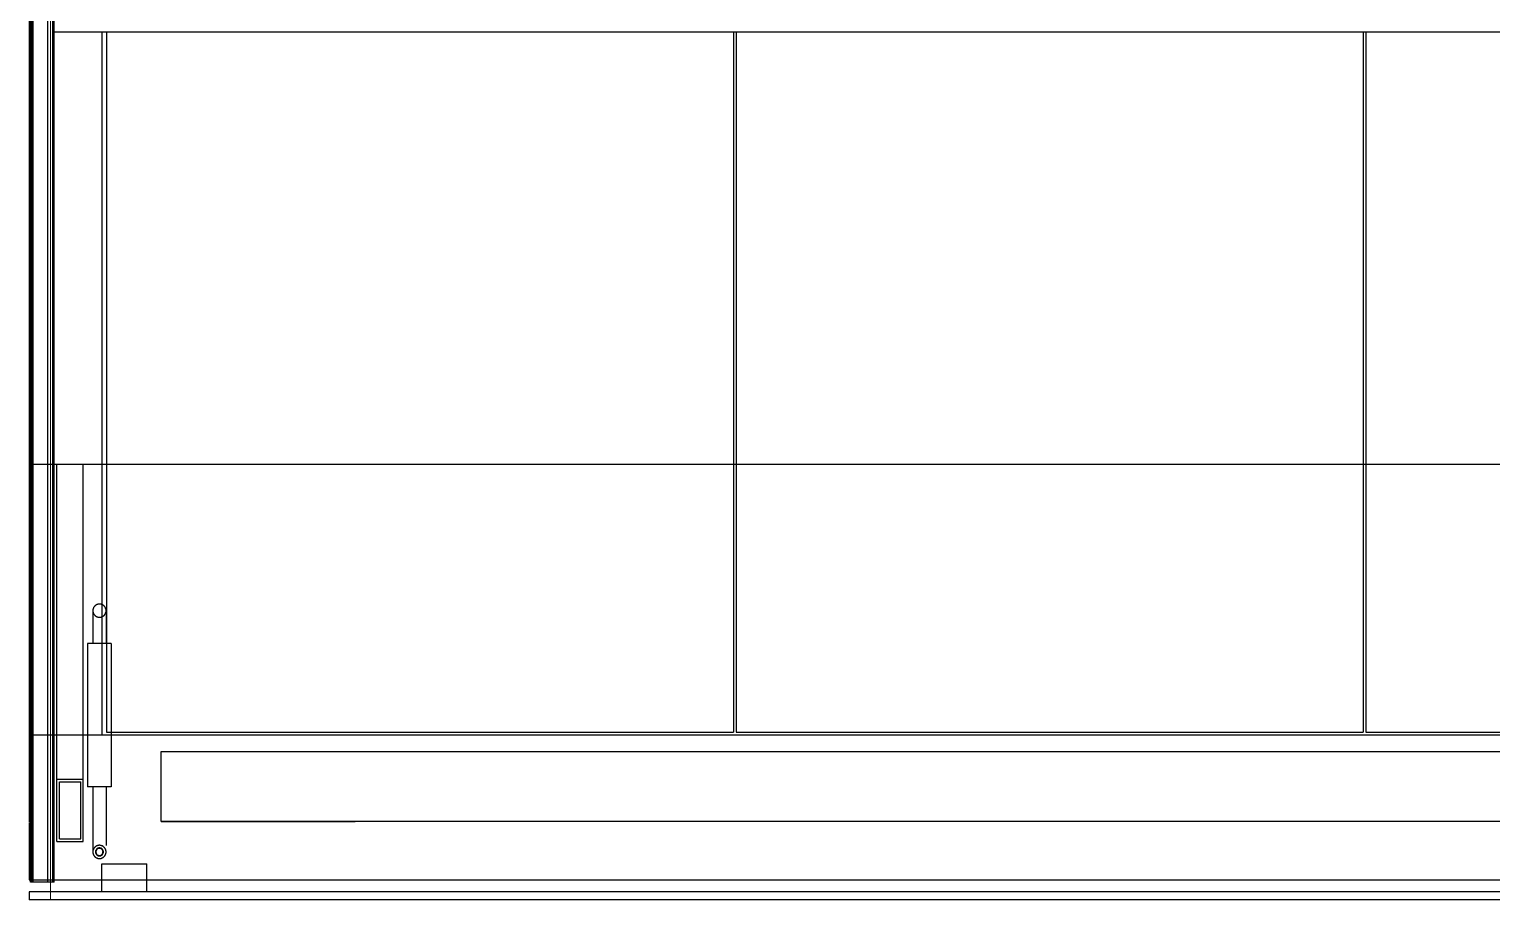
# Model space of a CAD drawing. Header units: millimetres. Extents: x 8265 to 78888, y 1905 to 34251.
# Drawn here: x 35252.5 to 35363.3, y 20105 to 20170.9 of the extents above; entities that cross this region are included whole.
import ezdxf

# ---------------------------------------------------------------- set-up
doc = ezdxf.new("R2010")
doc.units = ezdxf.units.MM
doc.layers.add('468_ARREDO_BAR_001-AM_0', color=73, linetype='Continuous')
doc.layers.add('468_BAR_001-AM_0', color=73, linetype='Continuous', lineweight=0)

# ---------------------------------------------------------------- blocks, each defined once
blk = doc.blocks.new('vetrina bar')
for p, q in [((-7827.89, -2147.94, 0), (-7703.09, -2147.94, 0)), ((-7703.09, -2148.54, 0), (-7703.09, -2147.94, 0)), ((-7827.89, -2148.54, 0), (-7703.09, -2148.54, 0)), ((-7711.99, -2148.54, 0), (-7711.99, -2150.65, 0)), ((-7708.59, -2148.54, 0), (-7708.59, -2150.65, 0)), ((-7704.99, -2149.26, 0), (-7704.99, -2222.46, 0)), ((-7704.99, -2149.26, 0), (-7703.19, -2149.26, 0)), ((-7704.89, -2149.26, 0), (-7704.89, -2222.36, 0)), ((-7704.49, -2149.26, 0), (-7704.49, -2222.36, 0)), ((-7703.39, -2149.26, 0), (-7703.39, -2222.36, 0)), ((-7703.29, -2149.26, 0), (-7703.29, -2222.36, 0)), ((-7703.19, -2149.26, 0), (-7703.19, -2222.46, 0)), ((-7703.09, -2149.44, 0), (-7827.89, -2149.44, 0)), ((-7703.09, -2153.74, 0), (-7703.09, -2149.44, 0)), ((-7708.59, -2150.65, 0), (-7711.99, -2150.65, 0)), ((-7705.19, -2152.36, 0), (-7707.19, -2152.36, 0)), ((-7707.19, -2152.36, 0), (-7707.19, -2157.06, 0)), ((-7705.39, -2152.56, 0), (-7706.99, -2152.56, 0)), ((-7706.99, -2152.56, 0), (-7706.99, -2156.86, 0)), ((-7705.39, -2152.56, 0), (-7705.39, -2156.86, 0)), ((-7705.19, -2152.36, 0), (-7705.19, -2157.06, 0)), ((-7824.09, -2153.86, 0), (-7713.09, -2153.86, 0)), ((-7713.09, -2153.86, 0), (-7727.78, -2153.86, 0)), ((-7713.09, -2153.86, 0), (-7713.09, -2159.16, 0)), ((-7705.19, -2157.06, 0), (-7707.19, -2157.06, 0)), ((-7707.19, -2157.06, 0), (-7707.19, -2180.94, 0)), ((-7705.39, -2156.86, 0), (-7706.99, -2156.86, 0)), ((-7705.19, -2157.06, 0), (-7705.19, -2180.94, 0)), ((-7713.09, -2159.16, 0), (-7824.09, -2159.16, 0)), ((-7703.09, -2160.44, 0), (-7953.09, -2160.44, 0)), ((-7708.59, -2213.67, 0), (-7708.59, -2160.44, 0)), ((-7804.34, -2160.64, 0), (-7851.84, -2160.64, 0)), ((-7804.34, -2213.67, 0), (-7804.34, -2160.64, 0)), ((-7804.15, -2213.67, 0), (-7804.15, -2160.64, 0)), ((-7756.65, -2160.64, 0), (-7804.15, -2160.64, 0)), ((-7756.65, -2213.67, 0), (-7756.65, -2160.64, 0)), ((-7756.45, -2213.67, 0), (-7756.45, -2160.64, 0)), ((-7708.95, -2160.64, 0), (-7756.45, -2160.64, 0)), ((-7708.95, -2213.67, 0), (-7708.95, -2160.64, 0)), ((-7703.09, -2180.94, 0), (-7953.09, -2180.94, 0)), ((-7951.19, -2213.67, 0), (-7704.99, -2213.67, 0))]:
    blk.add_line(p, q)
for points in [[(-7708.91, -2151.56), (-7708.91, -2151.58), (-7708.91, -2151.59), (-7708.91, -2151.61), (-7708.91, -2151.63), (-7708.9, -2151.64), (-7708.9, -2151.66), (-7708.9, -2151.68), (-7708.89, -2151.7), (-7708.89, -2151.71), (-7708.88, -2151.73), (-7708.88, -2151.74), (-7708.87, -2151.76), (-7708.86, -2151.78), (-7708.85, -2151.79), (-7708.85, -2151.81), (-7708.84, -2151.82), (-7708.83, -2151.84), (-7708.82, -2151.85), (-7708.81, -2151.86), (-7708.8, -2151.88), (-7708.78, -2151.89), (-7708.77, -2151.9), (-7708.76, -2151.92), (-7708.75, -2151.93), (-7708.73, -2151.94), (-7708.72, -2151.95), (-7708.71, -2151.96), (-7708.69, -2151.97), (-7708.68, -2151.98), (-7708.66, -2151.99), (-7708.65, -2152), (-7708.63, -2152.01), (-7708.62, -2152.01), (-7708.6, -2152.02), (-7708.59, -2152.03), (-7708.57, -2152.03), (-7708.55, -2152.04), (-7708.54, -2152.04), (-7708.52, -2152.05), (-7708.5, -2152.05), (-7708.48, -2152.05), (-7708.47, -2152.05), (-7708.45, -2152.06), (-7708.43, -2152.06), (-7708.42, -2152.06), (-7708.4, -2152.06), (-7708.38, -2152.06), (-7708.36, -2152.06), (-7708.35, -2152.05), (-7708.33, -2152.05), (-7708.31, -2152.05), (-7708.3, -2152.04), (-7708.28, -2152.04), (-7708.26, -2152.04), (-7708.25, -2152.03), (-7708.23, -2152.02), (-7708.21, -2152.02), (-7708.2, -2152.01), (-7708.18, -2152), (-7708.17, -2151.99), (-7708.15, -2151.99), (-7708.14, -2151.98), (-7708.12, -2151.97), (-7708.11, -2151.96), (-7708.09, -2151.94), (-7708.08, -2151.93), (-7708.07, -2151.92), (-7708.06, -2151.91), (-7708.04, -2151.9), (-7708.03, -2151.88), (-7708.02, -2151.87), (-7708.01, -2151.86), (-7708, -2151.84), (-7707.99, -2151.83), (-7707.98, -2151.81), (-7707.97, -2151.8), (-7707.97, -2151.78), (-7707.96, -2151.77), (-7707.95, -2151.75), (-7707.94, -2151.74), (-7707.94, -2151.72), (-7707.93, -2151.7), (-7707.93, -2151.69), (-7707.92, -2151.67), (-7707.92, -2151.65), (-7707.92, -2151.64), (-7707.91, -2151.62), (-7707.91, -2151.6), (-7707.91, -2151.58), (-7707.91, -2151.57), (-7707.91, -2151.55), (-7707.91, -2151.53), (-7707.91, -2151.51), (-7707.91, -2151.5), (-7707.92, -2151.48), (-7707.92, -2151.46), (-7707.92, -2151.45), (-7707.93, -2151.43), (-7707.93, -2151.41), (-7707.94, -2151.4), (-7707.94, -2151.38), (-7707.95, -2151.36), (-7707.96, -2151.35), (-7707.97, -2151.33), (-7707.97, -2151.32), (-7707.98, -2151.3), (-7707.99, -2151.29), (-7708, -2151.27), (-7708.01, -2151.26), (-7708.02, -2151.24), (-7708.03, -2151.23), (-7708.04, -2151.22), (-7708.06, -2151.21), (-7708.07, -2151.19), (-7708.08, -2151.18), (-7708.09, -2151.17), (-7708.11, -2151.16), (-7708.12, -2151.15), (-7708.14, -2151.14), (-7708.15, -2151.13), (-7708.17, -2151.12), (-7708.18, -2151.11), (-7708.2, -2151.11), (-7708.21, -2151.1), (-7708.23, -2151.09), (-7708.25, -2151.09), (-7708.26, -2151.08), (-7708.28, -2151.08), (-7708.3, -2151.07), (-7708.31, -2151.07), (-7708.33, -2151.06), (-7708.35, -2151.06), (-7708.36, -2151.06), (-7708.38, -2151.06), (-7708.4, -2151.06), (-7708.42, -2151.06), (-7708.43, -2151.06), (-7708.45, -2151.06), (-7708.47, -2151.06), (-7708.48, -2151.06), (-7708.5, -2151.07), (-7708.52, -2151.07), (-7708.54, -2151.07), (-7708.55, -2151.08), (-7708.57, -2151.08), (-7708.59, -2151.09), (-7708.6, -2151.1), (-7708.62, -2151.1), (-7708.63, -2151.11), (-7708.65, -2151.12), (-7708.66, -2151.13), (-7708.68, -2151.14), (-7708.69, -2151.14), (-7708.71, -2151.15), (-7708.72, -2151.17), (-7708.73, -2151.18), (-7708.75, -2151.19), (-7708.76, -2151.2), (-7708.77, -2151.21), (-7708.78, -2151.22), (-7708.8, -2151.24), (-7708.81, -2151.25), (-7708.82, -2151.27), (-7708.83, -2151.28), (-7708.84, -2151.29), (-7708.85, -2151.31), (-7708.85, -2151.32), (-7708.86, -2151.34), (-7708.87, -2151.36), (-7708.88, -2151.37), (-7708.88, -2151.39), (-7708.89, -2151.4), (-7708.89, -2151.42), (-7708.9, -2151.44), (-7708.9, -2151.45), (-7708.9, -2151.47), (-7708.91, -2151.49), (-7708.91, -2151.51), (-7708.91, -2151.52), (-7708.91, -2151.54)], [(-7708.71, -2151.56), (-7708.71, -2151.57), (-7708.71, -2151.58), (-7708.71, -2151.59), (-7708.71, -2151.6), (-7708.71, -2151.61), (-7708.7, -2151.62), (-7708.7, -2151.63), (-7708.7, -2151.64), (-7708.7, -2151.65), (-7708.69, -2151.66), (-7708.69, -2151.67), (-7708.69, -2151.68), (-7708.68, -2151.69), (-7708.68, -2151.7), (-7708.67, -2151.71), (-7708.67, -2151.72), (-7708.66, -2151.72), (-7708.65, -2151.73), (-7708.65, -2151.74), (-7708.64, -2151.75), (-7708.64, -2151.76), (-7708.63, -2151.77), (-7708.62, -2151.77), (-7708.61, -2151.78), (-7708.61, -2151.79), (-7708.6, -2151.79), (-7708.59, -2151.8), (-7708.58, -2151.81), (-7708.57, -2151.81), (-7708.56, -2151.82), (-7708.55, -2151.82), (-7708.54, -2151.83), (-7708.54, -2151.83), (-7708.53, -2151.84), (-7708.52, -2151.84), (-7708.51, -2151.84), (-7708.5, -2151.85), (-7708.49, -2151.85), (-7708.48, -2151.85), (-7708.47, -2151.85), (-7708.46, -2151.85), (-7708.45, -2151.86), (-7708.43, -2151.86), (-7708.42, -2151.86), (-7708.41, -2151.86), (-7708.4, -2151.86), (-7708.39, -2151.86), (-7708.38, -2151.86), (-7708.37, -2151.86), (-7708.36, -2151.85), (-7708.35, -2151.85), (-7708.34, -2151.85), (-7708.33, -2151.85), (-7708.32, -2151.84), (-7708.31, -2151.84), (-7708.3, -2151.84), (-7708.29, -2151.83), (-7708.28, -2151.83), (-7708.27, -2151.82), (-7708.26, -2151.82), (-7708.26, -2151.81), (-7708.25, -2151.81), (-7708.24, -2151.8), (-7708.23, -2151.8), (-7708.22, -2151.79), (-7708.21, -2151.78), (-7708.21, -2151.78), (-7708.2, -2151.77), (-7708.19, -2151.76), (-7708.18, -2151.75), (-7708.18, -2151.75), (-7708.17, -2151.74), (-7708.16, -2151.73), (-7708.16, -2151.72), (-7708.15, -2151.71), (-7708.15, -2151.7), (-7708.14, -2151.69), (-7708.14, -2151.68), (-7708.13, -2151.67), (-7708.13, -2151.66), (-7708.13, -2151.66), (-7708.12, -2151.65), (-7708.12, -2151.64), (-7708.12, -2151.63), (-7708.12, -2151.61), (-7708.11, -2151.6), (-7708.11, -2151.59), (-7708.11, -2151.58), (-7708.11, -2151.57), (-7708.11, -2151.56), (-7708.11, -2151.55), (-7708.11, -2151.54), (-7708.11, -2151.53), (-7708.11, -2151.52), (-7708.11, -2151.51), (-7708.12, -2151.5), (-7708.12, -2151.49), (-7708.12, -2151.48), (-7708.12, -2151.47), (-7708.13, -2151.46), (-7708.13, -2151.45), (-7708.13, -2151.44), (-7708.14, -2151.43), (-7708.14, -2151.42), (-7708.15, -2151.41), (-7708.15, -2151.4), (-7708.16, -2151.4), (-7708.16, -2151.39), (-7708.17, -2151.38), (-7708.18, -2151.37), (-7708.18, -2151.36), (-7708.19, -2151.35), (-7708.2, -2151.35), (-7708.21, -2151.34), (-7708.21, -2151.33), (-7708.22, -2151.33), (-7708.23, -2151.32), (-7708.24, -2151.31), (-7708.25, -2151.31), (-7708.26, -2151.3), (-7708.26, -2151.3), (-7708.27, -2151.29), (-7708.28, -2151.29), (-7708.29, -2151.28), (-7708.3, -2151.28), (-7708.31, -2151.27), (-7708.32, -2151.27), (-7708.33, -2151.27), (-7708.34, -2151.27), (-7708.35, -2151.26), (-7708.36, -2151.26), (-7708.37, -2151.26), (-7708.38, -2151.26), (-7708.39, -2151.26), (-7708.4, -2151.26), (-7708.41, -2151.26), (-7708.42, -2151.26), (-7708.43, -2151.26), (-7708.45, -2151.26), (-7708.46, -2151.26), (-7708.47, -2151.26), (-7708.48, -2151.26), (-7708.49, -2151.27), (-7708.5, -2151.27), (-7708.51, -2151.27), (-7708.52, -2151.28), (-7708.53, -2151.28), (-7708.54, -2151.28), (-7708.54, -2151.29), (-7708.55, -2151.29), (-7708.56, -2151.3), (-7708.57, -2151.3), (-7708.58, -2151.31), (-7708.59, -2151.32), (-7708.6, -2151.32), (-7708.61, -2151.33), (-7708.61, -2151.34), (-7708.62, -2151.34), (-7708.63, -2151.35), (-7708.64, -2151.36), (-7708.64, -2151.37), (-7708.65, -2151.37), (-7708.65, -2151.38), (-7708.66, -2151.39), (-7708.67, -2151.4), (-7708.67, -2151.41), (-7708.68, -2151.42), (-7708.68, -2151.43), (-7708.69, -2151.44), (-7708.69, -2151.45), (-7708.69, -2151.46), (-7708.7, -2151.47), (-7708.7, -2151.48), (-7708.7, -2151.49), (-7708.7, -2151.5), (-7708.71, -2151.51), (-7708.71, -2151.52), (-7708.71, -2151.53), (-7708.71, -2151.54), (-7708.71, -2151.55)], [(-7708.69, -2151.56), (-7708.69, -2151.57), (-7708.69, -2151.58), (-7708.68, -2151.59), (-7708.68, -2151.6), (-7708.68, -2151.61), (-7708.68, -2151.61), (-7708.68, -2151.62), (-7708.68, -2151.63), (-7708.67, -2151.64), (-7708.67, -2151.65), (-7708.67, -2151.66), (-7708.66, -2151.67), (-7708.66, -2151.68), (-7708.65, -2151.69), (-7708.65, -2151.69), (-7708.64, -2151.7), (-7708.64, -2151.71), (-7708.63, -2151.72), (-7708.63, -2151.73), (-7708.62, -2151.73), (-7708.62, -2151.74), (-7708.61, -2151.75), (-7708.6, -2151.75), (-7708.6, -2151.76), (-7708.59, -2151.77), (-7708.58, -2151.77), (-7708.57, -2151.78), (-7708.57, -2151.79), (-7708.56, -2151.79), (-7708.55, -2151.8), (-7708.54, -2151.8), (-7708.53, -2151.8), (-7708.52, -2151.81), (-7708.52, -2151.81), (-7708.51, -2151.82), (-7708.5, -2151.82), (-7708.49, -2151.82), (-7708.48, -2151.82), (-7708.47, -2151.83), (-7708.46, -2151.83), (-7708.45, -2151.83), (-7708.44, -2151.83), (-7708.43, -2151.83), (-7708.42, -2151.83), (-7708.41, -2151.83), (-7708.4, -2151.83), (-7708.39, -2151.83), (-7708.39, -2151.83), (-7708.38, -2151.83), (-7708.37, -2151.83), (-7708.36, -2151.83), (-7708.35, -2151.83), (-7708.34, -2151.82), (-7708.33, -2151.82), (-7708.32, -2151.82), (-7708.31, -2151.81), (-7708.3, -2151.81), (-7708.29, -2151.81), (-7708.28, -2151.8), (-7708.28, -2151.8), (-7708.27, -2151.79), (-7708.26, -2151.79), (-7708.25, -2151.78), (-7708.24, -2151.78), (-7708.24, -2151.77), (-7708.23, -2151.76), (-7708.22, -2151.76), (-7708.22, -2151.75), (-7708.21, -2151.74), (-7708.2, -2151.74), (-7708.2, -2151.73), (-7708.19, -2151.72), (-7708.19, -2151.71), (-7708.18, -2151.71), (-7708.18, -2151.7), (-7708.17, -2151.69), (-7708.17, -2151.68), (-7708.16, -2151.67), (-7708.16, -2151.66), (-7708.15, -2151.66), (-7708.15, -2151.65), (-7708.15, -2151.64), (-7708.15, -2151.63), (-7708.14, -2151.62), (-7708.14, -2151.61), (-7708.14, -2151.6), (-7708.14, -2151.59), (-7708.14, -2151.58), (-7708.14, -2151.57), (-7708.14, -2151.56), (-7708.14, -2151.55), (-7708.14, -2151.54), (-7708.14, -2151.53), (-7708.14, -2151.52), (-7708.14, -2151.52), (-7708.14, -2151.51), (-7708.14, -2151.5), (-7708.15, -2151.49), (-7708.15, -2151.48), (-7708.15, -2151.47), (-7708.15, -2151.46), (-7708.16, -2151.45), (-7708.16, -2151.44), (-7708.17, -2151.43), (-7708.17, -2151.43), (-7708.18, -2151.42), (-7708.18, -2151.41), (-7708.19, -2151.4), (-7708.19, -2151.39), (-7708.2, -2151.39), (-7708.2, -2151.38), (-7708.21, -2151.37), (-7708.22, -2151.36), (-7708.22, -2151.36), (-7708.23, -2151.35), (-7708.24, -2151.35), (-7708.24, -2151.34), (-7708.25, -2151.33), (-7708.26, -2151.33), (-7708.27, -2151.32), (-7708.28, -2151.32), (-7708.28, -2151.31), (-7708.29, -2151.31), (-7708.3, -2151.31), (-7708.31, -2151.3), (-7708.32, -2151.3), (-7708.33, -2151.3), (-7708.34, -2151.29), (-7708.35, -2151.29), (-7708.36, -2151.29), (-7708.37, -2151.29), (-7708.38, -2151.29), (-7708.39, -2151.28), (-7708.39, -2151.28), (-7708.4, -2151.28), (-7708.41, -2151.28), (-7708.42, -2151.28), (-7708.43, -2151.28), (-7708.44, -2151.28), (-7708.45, -2151.29), (-7708.46, -2151.29), (-7708.47, -2151.29), (-7708.48, -2151.29), (-7708.49, -2151.29), (-7708.5, -2151.3), (-7708.51, -2151.3), (-7708.52, -2151.3), (-7708.52, -2151.31), (-7708.53, -2151.31), (-7708.54, -2151.32), (-7708.55, -2151.32), (-7708.56, -2151.33), (-7708.57, -2151.33), (-7708.57, -2151.34), (-7708.58, -2151.34), (-7708.59, -2151.35), (-7708.6, -2151.35), (-7708.6, -2151.36), (-7708.61, -2151.37), (-7708.62, -2151.37), (-7708.62, -2151.38), (-7708.63, -2151.39), (-7708.63, -2151.4), (-7708.64, -2151.4), (-7708.64, -2151.41), (-7708.65, -2151.42), (-7708.65, -2151.43), (-7708.66, -2151.44), (-7708.66, -2151.45), (-7708.67, -2151.46), (-7708.67, -2151.46), (-7708.67, -2151.47), (-7708.68, -2151.48), (-7708.68, -2151.49), (-7708.68, -2151.5), (-7708.68, -2151.51), (-7708.68, -2151.52), (-7708.68, -2151.53), (-7708.69, -2151.54), (-7708.69, -2151.55)], [(-7708.91, -2169.84), (-7708.91, -2169.85), (-7708.91, -2169.87), (-7708.91, -2169.89), (-7708.91, -2169.91), (-7708.91, -2169.92), (-7708.9, -2169.94), (-7708.9, -2169.96), (-7708.89, -2169.97), (-7708.89, -2169.99), (-7708.88, -2170.01), (-7708.88, -2170.02), (-7708.87, -2170.04), (-7708.86, -2170.06), (-7708.85, -2170.07), (-7708.85, -2170.09), (-7708.84, -2170.1), (-7708.83, -2170.12), (-7708.82, -2170.13), (-7708.81, -2170.14), (-7708.8, -2170.16), (-7708.79, -2170.17), (-7708.77, -2170.18), (-7708.76, -2170.2), (-7708.75, -2170.21), (-7708.74, -2170.22), (-7708.72, -2170.23), (-7708.71, -2170.24), (-7708.69, -2170.25), (-7708.68, -2170.26), (-7708.67, -2170.27), (-7708.65, -2170.28), (-7708.63, -2170.29), (-7708.62, -2170.29), (-7708.6, -2170.3), (-7708.59, -2170.31), (-7708.57, -2170.31), (-7708.55, -2170.32), (-7708.54, -2170.32), (-7708.52, -2170.33), (-7708.5, -2170.33), (-7708.49, -2170.33), (-7708.47, -2170.33), (-7708.45, -2170.34), (-7708.43, -2170.34), (-7708.42, -2170.34), (-7708.4, -2170.34), (-7708.38, -2170.34), (-7708.37, -2170.34), (-7708.35, -2170.33), (-7708.33, -2170.33), (-7708.31, -2170.33), (-7708.3, -2170.32), (-7708.28, -2170.32), (-7708.26, -2170.31), (-7708.25, -2170.31), (-7708.23, -2170.3), (-7708.21, -2170.3), (-7708.2, -2170.29), (-7708.18, -2170.28), (-7708.17, -2170.27), (-7708.15, -2170.26), (-7708.14, -2170.26), (-7708.12, -2170.25), (-7708.11, -2170.24), (-7708.1, -2170.22), (-7708.08, -2170.21), (-7708.07, -2170.2), (-7708.06, -2170.19), (-7708.05, -2170.18), (-7708.03, -2170.16), (-7708.02, -2170.15), (-7708.01, -2170.14), (-7708, -2170.12), (-7707.99, -2170.11), (-7707.98, -2170.09), (-7707.97, -2170.08), (-7707.97, -2170.06), (-7707.96, -2170.05), (-7707.95, -2170.03), (-7707.95, -2170.02), (-7707.94, -2170), (-7707.93, -2169.98), (-7707.93, -2169.97), (-7707.93, -2169.95), (-7707.92, -2169.93), (-7707.92, -2169.92), (-7707.92, -2169.9), (-7707.91, -2169.88), (-7707.91, -2169.86), (-7707.91, -2169.85), (-7707.91, -2169.83), (-7707.91, -2169.81), (-7707.91, -2169.79), (-7707.92, -2169.78), (-7707.92, -2169.76), (-7707.92, -2169.74), (-7707.93, -2169.73), (-7707.93, -2169.71), (-7707.93, -2169.69), (-7707.94, -2169.68), (-7707.95, -2169.66), (-7707.95, -2169.64), (-7707.96, -2169.63), (-7707.97, -2169.61), (-7707.97, -2169.6), (-7707.98, -2169.58), (-7707.99, -2169.57), (-7708, -2169.55), (-7708.01, -2169.54), (-7708.02, -2169.52), (-7708.03, -2169.51), (-7708.05, -2169.5), (-7708.06, -2169.49), (-7708.07, -2169.47), (-7708.08, -2169.46), (-7708.1, -2169.45), (-7708.11, -2169.44), (-7708.12, -2169.43), (-7708.14, -2169.42), (-7708.15, -2169.41), (-7708.17, -2169.4), (-7708.18, -2169.39), (-7708.2, -2169.39), (-7708.21, -2169.38), (-7708.23, -2169.37), (-7708.25, -2169.37), (-7708.26, -2169.36), (-7708.28, -2169.36), (-7708.3, -2169.35), (-7708.31, -2169.35), (-7708.33, -2169.34), (-7708.35, -2169.34), (-7708.37, -2169.34), (-7708.38, -2169.34), (-7708.4, -2169.34), (-7708.42, -2169.34), (-7708.43, -2169.34), (-7708.45, -2169.34), (-7708.47, -2169.34), (-7708.49, -2169.34), (-7708.5, -2169.35), (-7708.52, -2169.35), (-7708.54, -2169.35), (-7708.55, -2169.36), (-7708.57, -2169.36), (-7708.59, -2169.37), (-7708.6, -2169.37), (-7708.62, -2169.38), (-7708.63, -2169.39), (-7708.65, -2169.4), (-7708.67, -2169.41), (-7708.68, -2169.41), (-7708.69, -2169.42), (-7708.71, -2169.43), (-7708.72, -2169.44), (-7708.74, -2169.46), (-7708.75, -2169.47), (-7708.76, -2169.48), (-7708.77, -2169.49), (-7708.79, -2169.5), (-7708.8, -2169.52), (-7708.81, -2169.53), (-7708.82, -2169.54), (-7708.83, -2169.56), (-7708.84, -2169.57), (-7708.85, -2169.59), (-7708.85, -2169.6), (-7708.86, -2169.62), (-7708.87, -2169.63), (-7708.88, -2169.65), (-7708.88, -2169.67), (-7708.89, -2169.68), (-7708.89, -2169.7), (-7708.9, -2169.72), (-7708.9, -2169.73), (-7708.91, -2169.75), (-7708.91, -2169.77), (-7708.91, -2169.79), (-7708.91, -2169.8), (-7708.91, -2169.82)]]:
    blk.add_lwpolyline(points, close=True)
for points in [[(-7707.91, -2156.5), (-7707.91, -2151.51)], [(-7708.91, -2156.5), (-7708.91, -2152.04)], [(-7709.31, -2167.34), (-7709.31, -2156.5)], [(-7709.31, -2156.5), (-7707.51, -2156.5)], [(-7707.51, -2167.34), (-7707.51, -2156.5)], [(-7709.31, -2167.34), (-7707.51, -2167.34)], [(-7708.91, -2169.84), (-7708.91, -2167.34)], [(-7707.91, -2169.84), (-7707.91, -2167.34)]]:
    blk.add_lwpolyline(points)

msp = doc.modelspace()

# ---------------------------------------------------------------- linework, layer by layer
at = {"layer": '468_BAR_001-AM_0'}
for p, q in [((35254.11, 20104.95), (35254.11, 20222.95)), ((35252.49, 20219.01), (35252.49, 20110.8))]:
    msp.add_line(p, q, dxfattribs=at)

# ---------------------------------------------------------------- block references
at = {"layer": '468_ARREDO_BAR_001-AM_0', "rotation": 180}
msp.add_blockref('vetrina bar', (27549.4, 17957.02), dxfattribs=at)

doc.saveas('drawing.dxf')
